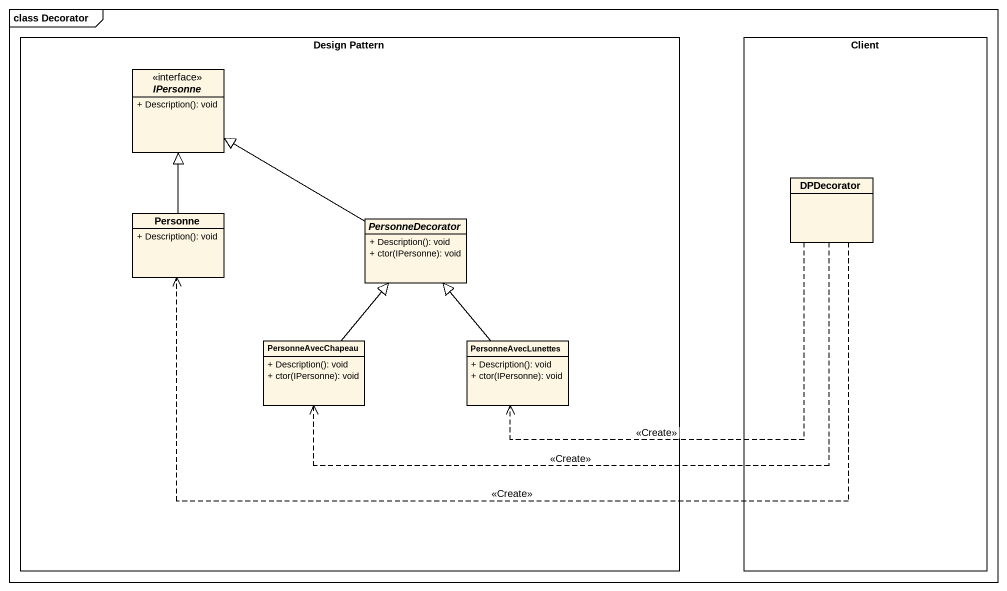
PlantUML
@startuml
mainframe class Decorator
hide circle
hide empty members
skinparam classAttributeIconSize 0
rectangle "Design Pattern" as Design_Pattern {
  interface IPersonne {
    + Description(): void
  }
  class Personne {
    + Description(): void
  }
  abstract class PersonneDecorator {
    + Description(): void
    + ctor(IPersonne): void
  }
  class PersonneAvecChapeau {
    + Description(): void
    + ctor(IPersonne): void
  }
  class PersonneAvecLunettes {
    + Description(): void
    + ctor(IPersonne): void
  }
}
rectangle Client {
  class DPDecorator
}
DPDecorator .left.> Personne : <<Create>>
DPDecorator .left.> PersonneAvecChapeau : <<Create>>
DPDecorator .left.> PersonneAvecLunettes : <<Create>>
Personne -up-|> IPersonne
PersonneDecorator -left-|> IPersonne
PersonneAvecChapeau -up-|> PersonneDecorator
PersonneAvecLunettes -up-|> PersonneDecorator
@enduml
